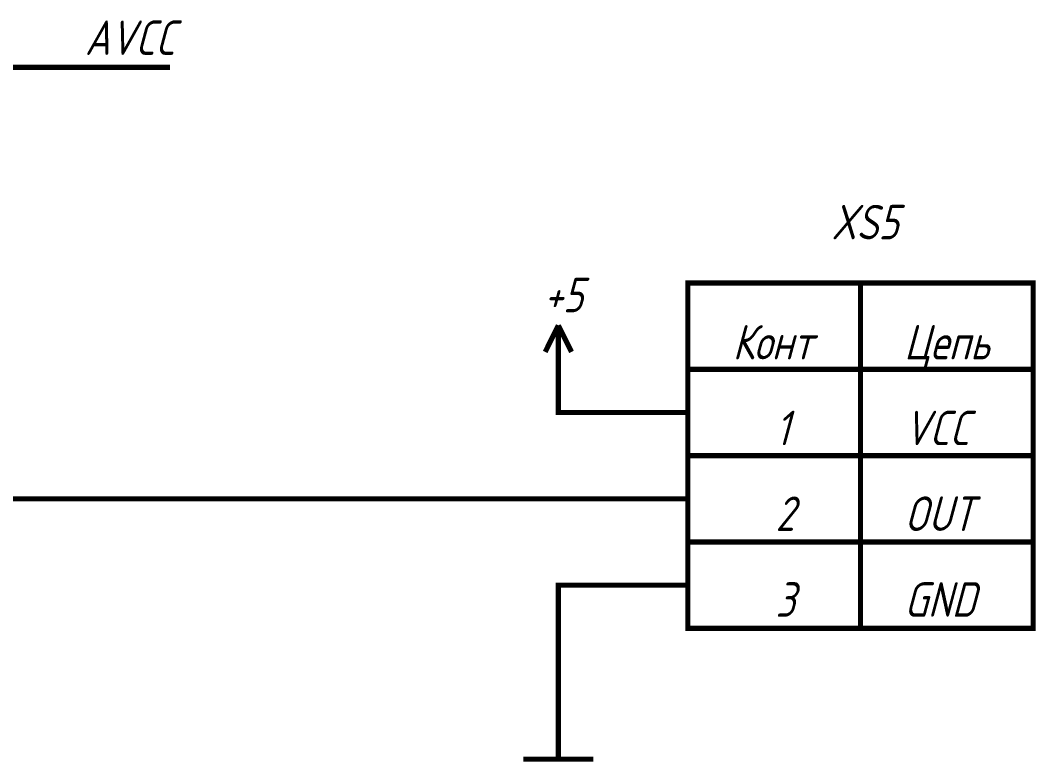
# Model space of a CAD drawing. Extents: x 260 to 1101, y 70 to 664.
# Drawn here: x 642.9 to 701.7, y 436.6 to 479.5 of the extents above; entities that cross this region are included whole.
import ezdxf

# ---------------------------------------------------------------- set-up
doc = ezdxf.new("R2010")
doc.units = 0
doc.header["$MEASUREMENT"] = 0
doc.layers.add('Sheet', color=255, linetype='CONTINUOUS')
doc.styles.add('GOST type A0', font='', dxfattribs={"oblique": 15, "height": 3.5})
doc.styles.get('GOST type A0').set_extended_font_data('GOST type A')

msp = doc.modelspace()

# ---------------------------------------------------------------- linework, layer by layer
at = {"layer": 'Sheet', "const_width": 0.3}
for points in [[(619.097, 476.795), (651.581, 476.795)], [(691.566, 464.291), (691.566, 444.284)], [(674.066, 461.836), (673.305, 460.299)], [(674.066, 461.836), (674.827, 460.299)], [(674.066, 459.289), (674.066, 461.836)], [(674.066, 459.289), (674.066, 456.788), (679.066, 456.788)], [(681.566, 459.289), (701.566, 459.289)], [(681.566, 456.788), (679.066, 456.788)], [(681.566, 454.287), (701.566, 454.287)], [(619.097, 451.786), (619.097, 451.786), (679.066, 451.786), (679.066, 451.786)], [(681.566, 451.786), (679.066, 451.786)], [(681.566, 449.285), (701.566, 449.285)], [(679.066, 446.784), (674.066, 446.784), (674.066, 441.783)], [(681.566, 446.784), (679.066, 446.784)], [(674.066, 441.783), (674.066, 436.703)], [(672.047, 436.703), (676.1, 436.703)]]:
    msp.add_lwpolyline(points, dxfattribs=at)
msp.add_lwpolyline([(681.566, 464.291), (701.566, 464.291), (701.566, 444.284), (681.566, 444.284), (681.566, 464.291)], close=True, dxfattribs=at)

# ---------------------------------------------------------------- texts
at = {"layer": 'Sheet', "style": 'GOST type A0', "oblique": 15}
for s, p in [('AVCC', (646.644, 477.51)), ('XS5', (689.874, 466.823)), ('+5', (673.228, 462.598)), ('Конт', (684.159, 459.864)), ('Цепь', (694.097, 459.864)), ('1', (686.644, 454.893)), ('VCC', (694.097, 454.893)), ('2', (686.644, 449.922)), ('OUT', (694.097, 449.922)), ('3', (686.644, 444.951)), ('GND', (694.097, 444.951))]:
    msp.add_text(s, height=2, dxfattribs=at).set_placement(p)

doc.saveas('drawing.dxf')
